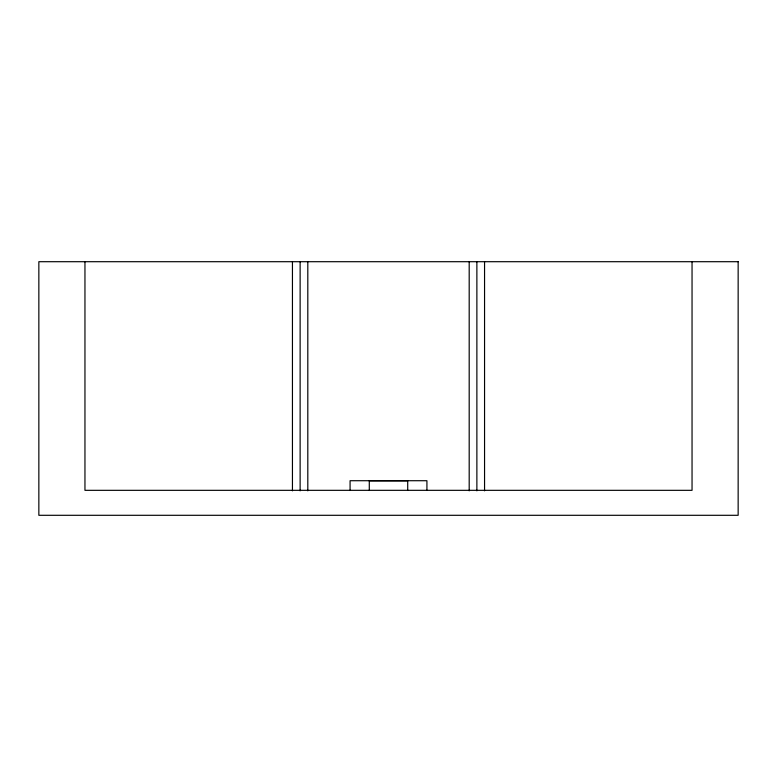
<?xml version="1.0" encoding="UTF-8"?>
<svg xmlns="http://www.w3.org/2000/svg" width="777" height="777" viewBox="0 0 777 777"><rect width="100%" height="100%" fill="white"/><g stroke="black" fill="none" stroke-linecap="round" stroke-linejoin="round"><path stroke-width="1.17" d="M692.045 261.703L692.045 490.326L84.955 490.326L84.955 261.703M484.557 261.703L484.557 490.841M476.874 261.703L476.874 490.841M469.191 261.703L469.191 490.841M426.923 490.326L426.923 480.72L350.077 480.72L350.077 490.326M407.711 490.287L407.711 480.837L369.289 480.837L369.289 490.287M307.809 261.703L307.809 490.841M300.126 261.703L300.126 490.841M292.443 261.703L292.443 490.841M738.15 261.703L38.85 261.703L38.85 515.297L738.15 515.297L738.15 261.703"/></g></svg>
